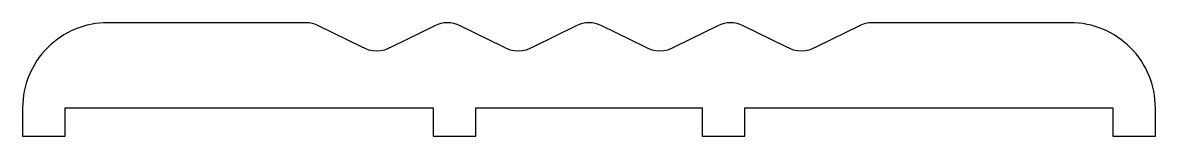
# Model space of a CAD drawing. Extents: x 996 to 1036, y 1313.5 to 1317.5.
import ezdxf

# ---------------------------------------------------------------- set-up
doc = ezdxf.new("R2010")
doc.units = 0
doc.layers.add('ANA', color=220, linetype='CONTINUOUS')

msp = doc.modelspace()

# ---------------------------------------------------------------- linework, layer by layer
at = {"layer": 'ANA', "color": 220}
msp.add_lwpolyline([(996.022, 1314.52), (996.022, 1313.52), (997.522, 1313.52), (997.522, 1314.52), (1010.522, 1314.52), (1010.522, 1313.52), (1012.022, 1313.52), (1012.022, 1314.52), (1020.022, 1314.52), (1020.022, 1313.52), (1021.522, 1313.52), (1021.522, 1314.52), (1034.522, 1314.52), (1034.522, 1313.52), (1036.022, 1313.52), (1036.022, 1314.52, 0.414214), (1033.022, 1317.52), (1026.022, 1317.52, 0.11713), (1025.572, 1317.413), (1024.056, 1316.675, -0.289552), (1022.988, 1316.675), (1021.471, 1317.413, 0.237519), (1020.572, 1317.413), (1019.056, 1316.675, -0.289552), (1017.988, 1316.675), (1016.471, 1317.413, 0.237519), (1015.572, 1317.413), (1014.056, 1316.675, -0.289552), (1012.988, 1316.675), (1011.471, 1317.413, 0.237519), (1010.572, 1317.413), (1009.056, 1316.675, -0.289552), (1007.988, 1316.675), (1006.471, 1317.413, 0.11713), (1006.022, 1317.52), (999.022, 1317.52, 0.414214)], format="xyb", close=True, dxfattribs=at)

doc.saveas('drawing.dxf')
